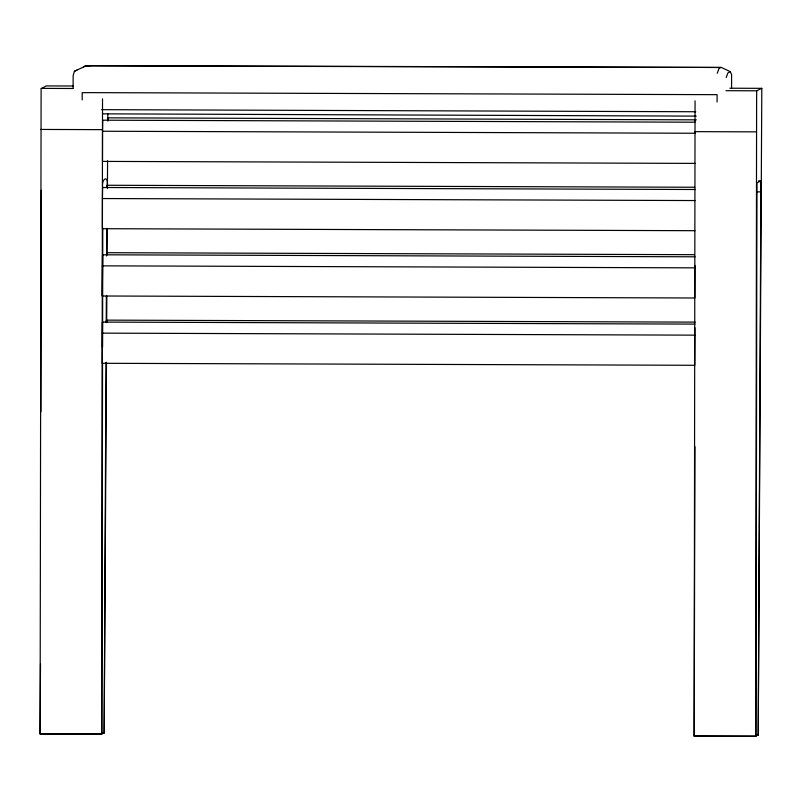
<?xml version="1.0" encoding="UTF-8"?>
<svg xmlns="http://www.w3.org/2000/svg" width="802" height="802" viewBox="0 0 802 802"><rect width="100%" height="100%" fill="white"/><g stroke="black" fill="none" stroke-linecap="round" stroke-linejoin="round"><path stroke-width="1.2" d="M102.546 363.246L101.914 734.02L40.1 733.95L41.113 88.781L46.215 85.914L73.293 86.004M82.205 99.899L82.205 92.691L89.222 92.631L717.098 94.666L717.068 102.024M101.633 734.151L102.526 98.826M694.983 324.098L102.456 322.093L102.235 363.296L694.763 365.291L694.923 327.777M694.933 265.392L694.853 297.993L102.325 295.998L102.556 254.795L695.083 256.8M695.174 189.503L102.646 187.498L102.456 198.545L102.415 228.7L694.943 230.695M695.264 122.205L102.736 120.2L102.546 131.247L102.506 161.403L695.033 163.397M102.425 347.416L102.456 322.093M102.556 254.795L102.325 295.998M755.765 735.133L758.221 735.133L760.958 180.901L756.968 182.836L756.938 184.56L755.975 736.226L694.161 736.156L695.053 100.831M755.695 736.366L756.617 96.882L756.737 90.796L761.81 88.33L758.221 735.133M40.1 733.95L40.501 663.665M40.932 411.887L41.303 190.224M73.122 88.05L73.152 75.588L74.406 71.298L76.882 70.095M102.576 346.965L102.776 227.958M107.819 113.774L107.789 121.092M694.161 736.156L694.933 446.664M102.846 187.889C100.761 178.335 109.453 173.944 106.907 187.197M731.564 88.481L731.614 74.807L730.391 71.719L721.419 67.468L93.202 65.634L85.874 65.894L74.406 71.298M101.704 732.918L104.16 732.928L106.024 362.404M106.225 322.354L106.365 296.068M106.566 256.008L106.706 228.47M106.496 320.128L106.486 322.544L106.496 320.128L695.264 322.123M106.846 255.116L106.856 252.7L694.372 254.685M107.217 185.272L107.207 187.688L107.217 185.272L694.732 187.257M107.568 120.26L107.578 117.844L696.347 119.839M104.16 732.928L106.476 362.324M106.696 322.274L106.836 295.998M107.077 253.442L107.207 228.41M107.428 188.36L107.578 160.821M83.398 67.097L84.641 66.135L91.969 65.884L721.419 67.468M720.186 67.719L718.943 68.671L717.249 73.253M726.221 77.503L727.905 72.922L730.391 71.719M729.81 88.22L761.81 88.33M41.143 88.38L73.142 88.491M725.97 90.696L756.737 90.796M101.674 109.663L695.755 111.749M103.097 113.844L696.286 116.12M40.852 129.443L102.385 129.643M694.913 131.648L756.446 131.859M102.546 131.247L695.073 133.252M758.502 180.891L760.958 180.901M757.268 191.858L760.958 191.879M102.456 198.545L694.983 200.55M102.365 265.843L694.893 267.848M102.275 333.141L694.803 335.146M101.984 732.777L104.44 732.787M40.381 733.81L101.914 734.02M694.442 736.015L755.975 736.226M107.578 117.844L107.608 120.27"/></g></svg>
